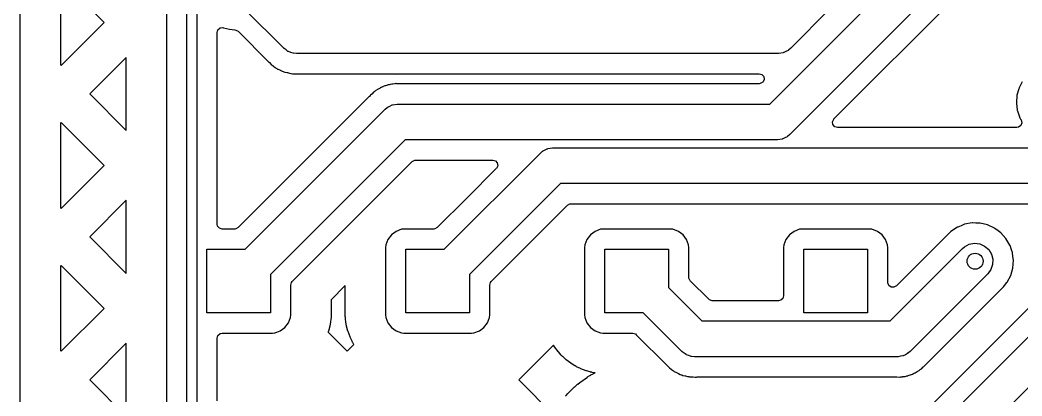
# Model space of a CAD drawing. Extents: x 124.3 to 210.2, y -114.7 to -26.3.
# Drawn here: x 124.51 to 149.68, y -79.89 to -70.44 of the extents above; entities that cross this region are included whole.
import ezdxf

# ---------------------------------------------------------------- set-up
doc = ezdxf.new("R2010")
doc.units = 0
doc.layers.add('BLACK', color=7, linetype='CONTINUOUS')

msp = doc.modelspace()

# ---------------------------------------------------------------- linework, layer by layer
at = {"layer": 'BLACK', "linetype": 'CONTINUOUS'}
for p, q in [((124.508, -110.36), (124.508, -30.6371)), ((143.187, -85.05), (171.595, -56.6418)), ((172.099, -57.41), (143.691, -85.8182)), ((143.34, -72.55), (148.65, -67.2396)), ((149.418, -67.7442), (143.844, -73.3182)), ((144.955, -72.9264), (149.767, -68.1148)), ((128.7, -108.635), (128.7, -68.964)), ((128.191, -68.9998), (128.191, -108.557)), ((128.95, -69.0158), (128.95, -108.584)), ((125.522, -69.4404), (125.522, -71.5603)), ((126.621, -70.5004), (125.542, -69.4213)), ((131.132, -71.1482), (130.148, -70.1648)), ((144.854, -70.1626), (143.868, -71.1482)), ((125.542, -71.5794), (126.621, -70.5004)), ((129.458, -70.7538), (129.479, -70.6856)), ((129.479, -70.6856), (129.532, -70.6392)), ((129.532, -70.6392), (129.602, -70.6291)), ((129.602, -70.6291), (129.617, -70.6321)), ((129.617, -70.6321), (129.767, -70.6721)), ((129.767, -70.6721), (129.767, -70.6721)), ((129.767, -70.6721), (129.772, -70.6735)), ((129.772, -70.6735), (129.908, -70.6855)), ((129.908, -70.6855), (129.974, -70.7113)), ((129.974, -70.7113), (129.986, -70.7219)), ((129.986, -70.7219), (130.761, -71.4967)), ((129.458, -75.5655), (129.458, -70.7538)), ((131.138, -71.1524), (131.132, -71.1482)), ((131.142, -71.158), (131.138, -71.1524)), ((131.191, -71.1921), (131.142, -71.158)), ((131.239, -71.2277), (131.191, -71.1921)), ((131.246, -71.2301), (131.239, -71.2277)), ((131.252, -71.2341), (131.246, -71.2301)), ((143.749, -71.2281), (143.696, -71.2557)), ((143.803, -71.2022), (143.749, -71.2281)), ((143.808, -71.1973), (143.803, -71.2022)), ((143.815, -71.1941), (143.808, -71.1973)), ((143.868, -71.1482), (143.815, -71.1941)), ((127.177, -71.3775), (126.259, -72.2964)), ((127.177, -73.2153), (127.177, -71.3775)), ((131.309, -71.2522), (131.252, -71.2341)), ((131.366, -71.272), (131.309, -71.2522)), ((131.373, -71.2723), (131.366, -71.272)), ((131.38, -71.2745), (131.373, -71.2723)), ((131.45, -71.28), (131.38, -71.2745)), ((143.55, -71.28), (131.45, -71.28)), ((143.557, -71.2789), (143.55, -71.28)), ((143.564, -71.2798), (143.557, -71.2789)), ((143.623, -71.269), (143.564, -71.2798)), ((143.682, -71.2601), (143.623, -71.269)), ((143.689, -71.257), (143.682, -71.2601)), ((143.696, -71.2557), (143.689, -71.257)), ((125.522, -71.5603), (125.542, -71.5794)), ((130.761, -71.4967), (130.764, -71.4993)), ((130.764, -71.4993), (130.82, -71.5593)), ((130.82, -71.5593), (130.868, -71.5924)), ((130.868, -71.5924), (130.875, -71.5979)), ((130.875, -71.5979), (130.92, -71.6343)), ((130.92, -71.6343), (130.925, -71.6373)), ((130.925, -71.6373), (130.925, -71.6373)), ((130.925, -71.6373), (130.944, -71.6469)), ((130.944, -71.6469), (130.958, -71.6554)), ((130.958, -71.6554), (130.98, -71.671)), ((130.98, -71.671), (130.986, -71.6735)), ((130.986, -71.6735), (131.033, -71.6939)), ((131.033, -71.6939), (131.041, -71.6979)), ((131.041, -71.6979), (131.092, -71.7245)), ((131.092, -71.7245), (131.118, -71.7321)), ((131.118, -71.7321), (131.134, -71.7375)), ((131.134, -71.7375), (131.159, -71.7483)), ((131.159, -71.7483), (131.165, -71.7497)), ((131.165, -71.7497), (131.165, -71.7497)), ((131.165, -71.7497), (131.215, -71.7601)), ((131.215, -71.7601), (131.224, -71.7623)), ((131.224, -71.7623), (131.279, -71.7782)), ((131.279, -71.7782), (131.307, -71.7803)), ((131.307, -71.7803), (131.323, -71.7826)), ((131.323, -71.7826), (131.349, -71.7882)), ((131.349, -71.7882), (131.356, -71.7885)), ((131.356, -71.7885), (131.408, -71.7885)), ((131.408, -71.7885), (131.418, -71.7889)), ((131.418, -71.7889), (131.467, -71.7927)), ((131.467, -71.7927), (131.467, -71.7927)), ((131.467, -71.7927), (131.474, -71.7932)), ((131.474, -71.7932), (131.503, -71.7895)), ((131.503, -71.7895), (131.518, -71.7885)), ((131.518, -71.7885), (133.915, -71.7885)), ((133.915, -71.7885), (133.942, -71.7963)), ((133.942, -71.7963), (133.948, -71.7927)), ((133.948, -71.7927), (133.98, -71.7885)), ((133.98, -71.7885), (143.078, -71.7885)), ((143.078, -71.7885), (143.146, -71.8085)), ((143.146, -71.8085), (143.192, -71.8622)), ((143.203, -71.9324), (143.173, -71.997)), ((143.192, -71.8622), (143.203, -71.9324)), ((133.416, -72.2364), (133.398, -72.2486)), ((133.429, -72.2266), (133.416, -72.2364)), ((133.445, -72.213), (133.429, -72.2266)), ((133.45, -72.2089), (133.445, -72.213)), ((133.445, -72.213), (133.445, -72.213)), ((133.501, -72.1809), (133.45, -72.2089)), ((133.508, -72.1762), (133.501, -72.1809)), ((133.551, -72.1481), (133.508, -72.1762)), ((133.557, -72.1446), (133.551, -72.1481)), ((133.551, -72.1481), (133.551, -72.1481)), ((133.575, -72.1372), (133.557, -72.1446)), ((133.582, -72.1346), (133.575, -72.1372)), ((133.597, -72.1277), (133.582, -72.1346)), ((133.615, -72.1176), (133.597, -72.1277)), ((133.62, -72.1145), (133.615, -72.1176)), ((133.615, -72.1176), (133.615, -72.1176)), ((133.627, -72.1126), (133.62, -72.1145)), ((133.675, -72.0972), (133.627, -72.1126)), ((133.627, -72.1126), (133.627, -72.1126)), ((133.684, -72.0942), (133.675, -72.0972)), ((133.689, -72.0923), (133.684, -72.0942)), ((133.738, -72.073), (133.689, -72.0923)), ((133.744, -72.0718), (133.738, -72.073)), ((133.764, -72.0682), (133.744, -72.0718)), ((133.744, -72.0718), (133.744, -72.0718)), ((133.78, -72.0644), (133.764, -72.0682)), ((133.806, -72.0562), (133.78, -72.0644)), ((133.852, -72.0516), (133.806, -72.0562)), ((133.864, -72.0504), (133.852, -72.0516)), ((133.873, -72.0491), (133.864, -72.0504)), ((133.923, -72.0403), (133.873, -72.0491)), ((133.929, -72.0391), (133.923, -72.0403)), ((133.923, -72.0403), (133.923, -72.0403)), ((133.93, -72.0392), (133.929, -72.0391)), ((133.951, -72.0354), (133.93, -72.0392)), ((133.954, -72.0332), (133.951, -72.0354)), ((133.976, -72.0405), (133.954, -72.0332)), ((134.012, -72.0415), (133.976, -72.0405)), ((134.016, -72.0415), (134.012, -72.0415)), ((143.077, -72.0415), (134.016, -72.0415)), ((143.104, -72.0386), (143.077, -72.0415)), ((143.166, -72.0046), (143.104, -72.0386)), ((143.167, -72.0036), (143.166, -72.0046)), ((143.173, -71.997), (143.167, -72.0036)), ((149.599, -72.1664), (149.552, -72.3294)), ((149.604, -72.1483), (149.599, -72.1664)), ((149.605, -72.1422), (149.604, -72.1483)), ((149.604, -72.1483), (149.604, -72.1483)), ((149.63, -72.0959), (149.605, -72.1422)), ((149.685, -71.9902), (149.63, -72.0959)), ((126.259, -72.2964), (127.177, -73.2153)), ((133.274, -72.3705), (129.99, -75.6546)), ((133.284, -72.3587), (133.274, -72.3705)), ((133.302, -72.3356), (133.284, -72.3587)), ((133.316, -72.3242), (133.302, -72.3356)), ((133.345, -72.2992), (133.316, -72.3242)), ((133.352, -72.2927), (133.345, -72.2992)), ((133.389, -72.2555), (133.352, -72.2927)), ((133.394, -72.2513), (133.389, -72.2555)), ((133.398, -72.2486), (133.394, -72.2513)), ((133.398, -72.2486), (133.398, -72.2486)), ((149.552, -72.3294), (149.537, -72.5235)), ((130.164, -76.2), (133.682, -72.6818)), ((133.682, -72.6818), (133.735, -72.6359)), ((133.735, -72.6359), (133.742, -72.6327)), ((133.742, -72.6327), (133.747, -72.6278)), ((133.747, -72.6278), (133.801, -72.6019)), ((133.801, -72.6019), (133.854, -72.5743)), ((133.854, -72.5743), (133.861, -72.573)), ((133.861, -72.573), (133.868, -72.5699)), ((133.868, -72.5699), (133.927, -72.561)), ((133.927, -72.561), (133.986, -72.5502)), ((133.986, -72.5502), (133.993, -72.5511)), ((133.993, -72.5511), (134, -72.55)), ((134, -72.55), (143.34, -72.55)), ((149.537, -72.5235), (149.538, -72.5299)), ((149.538, -72.5299), (149.56, -72.7048)), ((149.56, -72.7048), (149.561, -72.7167)), ((149.561, -72.7167), (149.563, -72.7228)), ((149.563, -72.7228), (149.622, -72.895)), ((144.919, -72.9976), (144.949, -72.933)), ((144.949, -72.933), (144.955, -72.9264)), ((149.622, -72.895), (149.622, -72.895)), ((149.622, -72.895), (149.624, -72.9011)), ((149.624, -72.9011), (149.642, -72.9315)), ((149.642, -72.9315), (149.654, -72.9517)), ((149.654, -72.9517), (149.671, -73.0206)), ((125.542, -73.0134), (125.522, -73.0325)), ((125.522, -73.0325), (125.522, -75.1524)), ((126.621, -74.0925), (125.542, -73.0134)), ((144.93, -73.0679), (144.919, -72.9976)), ((144.976, -73.1215), (144.93, -73.0679)), ((145.044, -73.1415), (144.976, -73.1215)), ((149.545, -73.1415), (145.044, -73.1415)), ((149.593, -73.1322), (149.545, -73.1415)), ((149.648, -73.0879), (149.593, -73.1322)), ((149.671, -73.0206), (149.648, -73.0879)), ((134.186, -73.45), (130.8, -76.8364)), ((143.526, -73.45), (134.186, -73.45)), ((143.533, -73.4489), (143.526, -73.45)), ((143.54, -73.4498), (143.533, -73.4489)), ((143.599, -73.439), (143.54, -73.4498)), ((143.658, -73.4301), (143.599, -73.439)), ((143.665, -73.427), (143.658, -73.4301)), ((143.672, -73.4257), (143.665, -73.427)), ((143.725, -73.3981), (143.672, -73.4257)), ((143.779, -73.3722), (143.725, -73.3981)), ((143.784, -73.3673), (143.779, -73.3722)), ((143.791, -73.3641), (143.784, -73.3673)), ((143.844, -73.3182), (143.791, -73.3641)), ((137.582, -73.7818), (137.635, -73.736)), ((137.635, -73.736), (137.642, -73.7327)), ((137.642, -73.7327), (137.647, -73.7278)), ((137.647, -73.7278), (137.701, -73.7019)), ((137.701, -73.7019), (137.754, -73.6743)), ((137.754, -73.6743), (137.761, -73.673)), ((137.761, -73.673), (137.768, -73.6699)), ((137.768, -73.6699), (137.827, -73.661)), ((137.827, -73.661), (137.886, -73.6502)), ((137.886, -73.6502), (137.893, -73.6511)), ((137.893, -73.6511), (137.9, -73.65)), ((137.9, -73.65), (152.434, -73.65)), ((131.345, -77.0101), (134.36, -73.9954)), ((134.36, -73.9954), (134.422, -73.9614)), ((134.422, -73.9614), (134.449, -73.9585)), ((134.449, -73.9585), (136.382, -73.9585)), ((135.164, -76.2), (137.582, -73.7818)), ((136.382, -73.9585), (136.45, -73.9785)), ((136.45, -73.9785), (136.496, -74.0322)), ((125.542, -75.1715), (126.621, -74.0925)), ((136.471, -74.1736), (135.729, -74.915)), ((136.477, -74.167), (136.471, -74.1736)), ((136.507, -74.1024), (136.477, -74.167)), ((136.496, -74.0322), (136.507, -74.1024)), ((138.086, -74.55), (135.8, -76.8364)), ((152.62, -74.55), (138.086, -74.55)), ((127.177, -74.9696), (126.259, -75.8885)), ((127.177, -76.8074), (127.177, -74.9696)), ((135.729, -74.915), (134.99, -75.6546)), ((125.522, -75.1524), (125.542, -75.1715)), ((136.345, -77.0101), (138.26, -75.0954)), ((138.26, -75.0954), (138.322, -75.0614)), ((138.322, -75.0614), (138.349, -75.0585)), ((138.349, -75.0585), (152.155, -75.0585)), ((152.244, -75.2736), (146.463, -81.0544)), ((129.47, -75.6178), (129.458, -75.5655)), ((129.516, -75.6715), (129.47, -75.6178)), ((129.584, -75.6915), (129.516, -75.6715)), ((129.901, -75.6915), (129.584, -75.6915)), ((129.928, -75.6886), (129.901, -75.6915)), ((129.99, -75.6546), (129.928, -75.6886)), ((133.953, -75.7494), (133.837, -75.8367)), ((134.09, -75.6983), (133.953, -75.7494)), ((134.152, -75.6915), (134.09, -75.6983)), ((134.901, -75.6915), (134.152, -75.6915)), ((134.928, -75.6886), (134.901, -75.6915)), ((134.99, -75.6546), (134.928, -75.6886)), ((138.953, -75.7494), (138.837, -75.8367)), ((139.09, -75.6983), (138.953, -75.7494)), ((139.152, -75.6915), (139.09, -75.6983)), ((140.848, -75.6915), (139.152, -75.6915)), ((140.91, -75.6983), (140.848, -75.6915)), ((141.047, -75.7494), (140.91, -75.6983)), ((141.163, -75.8367), (141.047, -75.7494)), ((143.953, -75.7494), (143.837, -75.8367)), ((144.09, -75.6983), (143.953, -75.7494)), ((144.152, -75.6915), (144.09, -75.6983)), ((145.848, -75.6915), (144.152, -75.6915)), ((145.91, -75.6983), (145.848, -75.6915)), ((146.047, -75.7494), (145.91, -75.6983)), ((146.163, -75.8367), (146.047, -75.7494)), ((147.889, -75.7555), (146.524, -77.1209)), ((147.894, -75.7513), (147.889, -75.7555)), ((148.057, -75.6446), (147.894, -75.7513)), ((148.063, -75.6423), (148.057, -75.6446)), ((148.149, -75.6082), (148.063, -75.6423)), ((148.063, -75.6423), (148.063, -75.6423)), ((148.238, -75.573), (148.149, -75.6082)), ((148.429, -75.5391), (148.238, -75.573)), ((148.436, -75.5393), (148.429, -75.5391)), ((148.519, -75.5416), (148.436, -75.5393)), ((148.436, -75.5393), (148.436, -75.5393)), ((148.624, -75.5446), (148.519, -75.5416)), ((148.814, -75.589), (148.624, -75.5446)), ((148.831, -75.5972), (148.814, -75.589)), ((148.971, -75.6618), (148.831, -75.5972)), ((148.99, -75.6707), (148.971, -75.6618)), ((148.996, -75.6745), (148.99, -75.6707)), ((149.082, -75.7381), (148.996, -75.6745)), ((148.996, -75.6745), (148.996, -75.6745)), ((149.147, -75.7863), (149.082, -75.7381)), ((126.259, -75.8885), (127.177, -76.8074)), ((133.749, -75.9533), (133.698, -76.0897)), ((133.837, -75.8367), (133.749, -75.9533)), ((138.749, -75.9533), (138.698, -76.0897)), ((138.837, -75.8367), (138.749, -75.9533)), ((141.251, -75.9533), (141.163, -75.8367)), ((141.302, -76.0897), (141.251, -75.9533)), ((143.749, -75.9533), (143.698, -76.0897)), ((143.837, -75.8367), (143.749, -75.9533)), ((146.251, -75.9533), (146.163, -75.8367)), ((146.302, -76.0897), (146.251, -75.9533)), ((149.277, -75.931), (149.147, -75.7863)), ((149.376, -76.0989), (149.277, -75.931)), ((129.2, -77.8), (129.2, -76.2)), ((129.2, -76.2), (130.164, -76.2)), ((133.698, -76.0897), (133.691, -76.1519)), ((133.691, -76.1519), (133.691, -77.8481)), ((134.2, -77.8), (134.2, -76.2)), ((134.2, -76.2), (135.164, -76.2)), ((138.698, -76.0897), (138.691, -76.1519)), ((138.691, -76.1519), (138.691, -77.8481)), ((139.2, -77.8), (139.2, -76.2)), ((139.2, -76.2), (140.8, -76.2)), ((140.8, -76.2), (140.8, -77.1636)), ((141.308, -76.1519), (141.302, -76.0897)), ((141.308, -76.9008), (141.308, -76.1519)), ((143.698, -76.0897), (143.691, -76.1519)), ((143.691, -76.1519), (143.691, -77.3655)), ((144.2, -77.8), (144.2, -76.2)), ((144.2, -76.2), (145.8, -76.2)), ((145.8, -76.2), (145.8, -77.8)), ((146.308, -76.1519), (146.302, -76.0897)), ((146.308, -77.0318), (146.308, -76.1519)), ((146.364, -78), (148.182, -76.1818)), ((148.182, -76.1818), (148.235, -76.1359)), ((148.235, -76.1359), (148.354, -76.0743)), ((148.354, -76.0743), (148.486, -76.0502)), ((148.486, -76.0502), (148.619, -76.0659)), ((148.619, -76.0659), (148.741, -76.1201)), ((148.741, -76.1201), (148.842, -76.2077)), ((148.842, -76.2077), (148.913, -76.3213)), ((149.378, -76.105), (149.376, -76.0989)), ((149.415, -76.2132), (149.378, -76.105)), ((149.378, -76.105), (149.378, -76.105)), ((149.439, -76.2833), (149.415, -76.2132)), ((148.913, -76.3213), (148.947, -76.4506)), ((148.947, -76.4506), (148.942, -76.5843)), ((149.44, -76.2896), (149.439, -76.2833)), ((149.451, -76.3806), (149.44, -76.2896)), ((149.44, -76.2896), (149.44, -76.2896)), ((149.448, -76.6706), (149.463, -76.4765)), ((149.463, -76.4765), (149.451, -76.3806)), ((125.542, -76.6055), (125.522, -76.6246)), ((125.522, -76.6246), (125.522, -78.7445)), ((126.621, -77.6846), (125.542, -76.6055)), ((148.898, -76.7106), (148.818, -76.8182)), ((148.942, -76.5843), (148.898, -76.7106)), ((149.395, -76.8578), (149.448, -76.6706)), ((130.8, -76.8364), (130.8, -77.8)), ((131.329, -77.0311), (131.345, -77.0101)), ((135.8, -76.8364), (135.8, -77.8)), ((136.329, -77.0311), (136.345, -77.0101)), ((141.311, -76.9276), (141.308, -76.9008)), ((141.345, -76.9899), (141.311, -76.9276)), ((141.81, -77.4546), (141.345, -76.9899)), ((148.818, -76.8182), (146.868, -78.7682)), ((149.304, -77.0304), (149.395, -76.8578)), ((131.308, -77.0992), (131.329, -77.0311)), ((131.308, -77.8481), (131.308, -77.0992)), ((132.677, -77.112), (132.322, -77.467)), ((132.677, -77.8481), (132.677, -77.112)), ((136.308, -77.0992), (136.329, -77.0311)), ((136.308, -77.8481), (136.308, -77.0992)), ((140.8, -77.1636), (141.636, -78)), ((146.309, -77.0408), (146.308, -77.0318)), ((146.334, -77.1073), (146.309, -77.0408)), ((146.39, -77.1498), (146.334, -77.1073)), ((146.461, -77.1549), (146.39, -77.1498)), ((146.524, -77.1209), (146.461, -77.1549)), ((147.276, -79.0795), (149.212, -77.1434)), ((149.212, -77.1434), (149.214, -77.1409)), ((149.214, -77.1409), (149.3, -77.0353)), ((149.214, -77.1409), (149.214, -77.1409)), ((149.3, -77.0353), (149.304, -77.0304)), ((149.3, -77.0353), (149.3, -77.0353)), ((132.322, -77.467), (132.322, -77.8481)), ((141.831, -77.4715), (141.81, -77.4546)), ((141.899, -77.4915), (141.831, -77.4715)), ((143.565, -77.4915), (141.899, -77.4915)), ((143.618, -77.4801), (143.565, -77.4915)), ((143.671, -77.4336), (143.618, -77.4801)), ((143.691, -77.3655), (143.671, -77.4336)), ((125.542, -78.7636), (126.621, -77.6846)), ((130.8, -77.8), (129.2, -77.8)), ((131.251, -78.0467), (131.302, -77.9103)), ((131.302, -77.9103), (131.308, -77.8481)), ((132.31, -78.0198), (132.309, -78.0276)), ((132.317, -77.9576), (132.31, -78.0198)), ((132.32, -77.9132), (132.317, -77.9543)), ((132.317, -77.9543), (132.317, -77.9576)), ((132.321, -77.8962), (132.32, -77.9098)), ((132.32, -77.9098), (132.32, -77.9132)), ((132.322, -77.8515), (132.321, -77.8928)), ((132.321, -77.8928), (132.321, -77.8962)), ((132.322, -77.8481), (132.322, -77.8515)), ((132.678, -77.8515), (132.677, -77.8481)), ((132.679, -77.8928), (132.678, -77.8515)), ((132.679, -77.8962), (132.679, -77.8928)), ((132.68, -77.9098), (132.679, -77.8962)), ((132.68, -77.9132), (132.68, -77.9098)), ((132.683, -77.9543), (132.68, -77.9132)), ((132.683, -77.9576), (132.683, -77.9543)), ((132.69, -78.0198), (132.683, -77.9576)), ((132.691, -78.0276), (132.69, -78.0198)), ((133.691, -77.8481), (133.698, -77.9103)), ((133.698, -77.9103), (133.749, -78.0467)), ((135.8, -77.8), (134.2, -77.8)), ((136.251, -78.0467), (136.302, -77.9103)), ((136.302, -77.9103), (136.308, -77.8481)), ((138.691, -77.8481), (138.698, -77.9103)), ((138.698, -77.9103), (138.749, -78.0467)), ((140.164, -77.8), (139.2, -77.8)), ((141.132, -78.7682), (140.164, -77.8)), ((141.636, -78), (146.364, -78)), ((145.8, -77.8), (144.2, -77.8)), ((130.961, -78.2828), (131.047, -78.2506)), ((131.047, -78.2506), (131.163, -78.1633)), ((131.163, -78.1633), (131.251, -78.0467)), ((132.251, -78.2663), (132.245, -78.2828)), ((132.254, -78.2588), (132.251, -78.2663)), ((132.282, -78.1676), (132.254, -78.2588)), ((132.284, -78.16), (132.282, -78.1676)), ((132.291, -78.1293), (132.284, -78.16)), ((132.293, -78.1216), (132.291, -78.1293)), ((132.309, -78.0276), (132.293, -78.1216)), ((132.707, -78.1216), (132.691, -78.0276)), ((132.709, -78.1293), (132.707, -78.1216)), ((132.716, -78.16), (132.709, -78.1293)), ((132.718, -78.1676), (132.716, -78.16)), ((132.746, -78.2588), (132.718, -78.1676)), ((132.749, -78.2663), (132.746, -78.2588)), ((132.8, -78.4026), (132.749, -78.2663)), ((133.749, -78.0467), (133.837, -78.1633)), ((133.837, -78.1633), (133.953, -78.2506)), ((133.953, -78.2506), (134.09, -78.3017)), ((135.91, -78.3017), (136.047, -78.2506)), ((136.047, -78.2506), (136.163, -78.1633)), ((136.163, -78.1633), (136.251, -78.0467)), ((138.749, -78.0467), (138.837, -78.1633)), ((138.837, -78.1633), (138.953, -78.2506)), ((138.953, -78.2506), (139.09, -78.3017)), ((129.458, -78.4345), (129.479, -78.3664)), ((129.458, -80.0062), (129.458, -78.4345)), ((129.479, -78.3664), (129.532, -78.3199)), ((129.532, -78.3199), (129.584, -78.3085)), ((129.584, -78.3085), (130.848, -78.3085)), ((130.848, -78.3085), (130.91, -78.3017)), ((130.91, -78.3017), (130.961, -78.2828)), ((132.245, -78.2828), (132.726, -78.7636)), ((132.803, -78.4109), (132.8, -78.4026)), ((132.848, -78.5094), (132.803, -78.4109)), ((132.853, -78.5174), (132.848, -78.5094)), ((132.87, -78.5487), (132.853, -78.5174)), ((134.09, -78.3017), (134.152, -78.3085)), ((134.152, -78.3085), (135.848, -78.3085)), ((135.848, -78.3085), (135.91, -78.3017)), ((139.09, -78.3017), (139.152, -78.3085)), ((139.152, -78.3085), (139.901, -78.3085)), ((139.901, -78.3085), (139.969, -78.3285)), ((139.969, -78.3285), (139.99, -78.3454)), ((139.99, -78.3454), (140.761, -79.1167)), ((125.522, -78.7445), (125.542, -78.7636)), ((127.177, -78.5617), (126.259, -79.4806)), ((127.177, -80.3995), (127.177, -78.5617)), ((132.726, -78.7636), (132.897, -78.5922)), ((132.874, -78.5564), (132.87, -78.5487)), ((132.897, -78.5922), (132.874, -78.5564)), ((137.907, -78.608), (137.035, -79.4806)), ((137.933, -78.6475), (137.907, -78.608)), ((137.938, -78.6548), (137.933, -78.6475)), ((138.025, -78.7714), (137.938, -78.6548)), ((138.031, -78.7784), (138.025, -78.7714)), ((138.102, -78.8602), (138.031, -78.7784)), ((141.138, -78.7724), (141.132, -78.7682)), ((141.142, -78.778), (141.138, -78.7724)), ((141.191, -78.8121), (141.142, -78.778)), ((146.868, -78.7682), (146.815, -78.8141)), ((138.108, -78.8667), (138.102, -78.8602)), ((138.133, -78.892), (138.108, -78.8667)), ((138.14, -78.8981), (138.133, -78.892)), ((138.222, -78.969), (138.14, -78.8981)), ((138.229, -78.9747), (138.222, -78.969)), ((138.345, -79.062), (138.229, -78.9747)), ((141.239, -78.8477), (141.191, -78.8121)), ((141.246, -78.8501), (141.239, -78.8477)), ((141.252, -78.8541), (141.246, -78.8501)), ((141.309, -78.8722), (141.252, -78.8541)), ((141.366, -78.892), (141.309, -78.8722)), ((141.373, -78.8923), (141.366, -78.892)), ((141.38, -78.8945), (141.373, -78.8923)), ((141.45, -78.9), (141.38, -78.8945)), ((146.55, -78.9), (141.45, -78.9)), ((146.557, -78.8989), (146.55, -78.9)), ((146.564, -78.8998), (146.557, -78.8989)), ((146.623, -78.889), (146.564, -78.8998)), ((146.682, -78.8801), (146.623, -78.889)), ((146.689, -78.877), (146.682, -78.8801)), ((146.696, -78.8757), (146.689, -78.877)), ((146.749, -78.8481), (146.696, -78.8757)), ((146.803, -78.8222), (146.749, -78.8481)), ((146.808, -78.8173), (146.803, -78.8222)), ((146.815, -78.8141), (146.808, -78.8173)), ((138.353, -79.0671), (138.345, -79.062)), ((138.444, -79.1258), (138.353, -79.0671)), ((138.451, -79.1303), (138.444, -79.1258)), ((138.483, -79.1475), (138.451, -79.1303)), ((138.491, -79.1515), (138.483, -79.1475)), ((138.589, -79.1966), (138.491, -79.1515)), ((138.597, -79.2001), (138.589, -79.1966)), ((138.734, -79.2512), (138.597, -79.2001)), ((138.741, -79.2538), (138.734, -79.2512)), ((138.832, -79.2816), (138.741, -79.2538)), ((138.84, -79.2836), (138.832, -79.2816)), ((138.871, -79.2909), (138.84, -79.2836)), ((140.761, -79.1167), (140.764, -79.1193)), ((140.764, -79.1193), (140.82, -79.1793)), ((140.82, -79.1793), (140.868, -79.2124)), ((140.868, -79.2124), (140.875, -79.2179)), ((140.875, -79.2179), (140.92, -79.2543)), ((140.92, -79.2543), (140.925, -79.2573)), ((140.925, -79.2573), (140.925, -79.2573)), ((140.925, -79.2573), (140.944, -79.2669)), ((140.944, -79.2669), (140.958, -79.2754)), ((140.958, -79.2754), (140.98, -79.291)), ((146.993, -79.3054), (147.042, -79.2738)), ((147.042, -79.2738), (147.049, -79.2691)), ((147.049, -79.2691), (147.094, -79.2442)), ((147.094, -79.2442), (147.1, -79.2411)), ((147.1, -79.2411), (147.111, -79.2317)), ((147.111, -79.2317), (147.121, -79.2234)), ((147.121, -79.2234), (147.134, -79.2136)), ((147.134, -79.2136), (147.152, -79.2014)), ((147.152, -79.2014), (147.156, -79.1987)), ((147.156, -79.1987), (147.161, -79.1945)), ((147.161, -79.1945), (147.198, -79.1573)), ((147.198, -79.1573), (147.205, -79.1507)), ((147.205, -79.1507), (147.209, -79.1475)), ((147.209, -79.1475), (147.248, -79.1144)), ((147.248, -79.1144), (147.258, -79.1013)), ((147.258, -79.1013), (147.266, -79.0913)), ((147.266, -79.0913), (147.276, -79.0795)), ((126.259, -79.4806), (127.177, -80.3995)), ((137.035, -79.4806), (137.913, -80.3591)), ((138.574, -79.5432), (138.762, -79.4119)), ((138.762, -79.4119), (138.766, -79.4088)), ((138.766, -79.4088), (138.822, -79.3731)), ((138.822, -79.3731), (138.827, -79.3702)), ((138.827, -79.3702), (138.846, -79.3593)), ((138.846, -79.3593), (138.851, -79.3566)), ((138.851, -79.3566), (138.91, -79.3259)), ((138.878, -79.2925), (138.871, -79.2909)), ((138.953, -79.3054), (138.878, -79.2925)), ((138.91, -79.3259), (138.915, -79.3235)), ((138.915, -79.3235), (138.953, -79.3054)), ((140.98, -79.291), (141.001, -79.3001)), ((141.001, -79.3001), (141.033, -79.3139)), ((141.033, -79.3139), (141.041, -79.3179)), ((141.041, -79.3179), (141.052, -79.3235)), ((141.052, -79.3235), (141.092, -79.3445)), ((141.092, -79.3445), (141.118, -79.3521)), ((141.118, -79.3521), (141.134, -79.3575)), ((141.134, -79.3575), (141.159, -79.3683)), ((141.159, -79.3683), (141.165, -79.3697)), ((141.165, -79.3697), (141.165, -79.3697)), ((141.165, -79.3697), (141.215, -79.3801)), ((141.215, -79.3801), (141.224, -79.3823)), ((141.224, -79.3823), (141.279, -79.3982)), ((141.279, -79.3982), (141.307, -79.4003)), ((141.307, -79.4003), (141.323, -79.4026)), ((141.323, -79.4026), (141.349, -79.4082)), ((141.349, -79.4082), (141.356, -79.4085)), ((141.356, -79.4085), (141.408, -79.4085)), ((141.408, -79.4085), (141.418, -79.4089)), ((141.418, -79.4089), (141.467, -79.4127)), ((141.467, -79.4127), (141.467, -79.4127)), ((141.467, -79.4127), (141.474, -79.4132)), ((141.474, -79.4132), (141.503, -79.4095)), ((141.503, -79.4095), (141.518, -79.4085)), ((141.518, -79.4085), (146.534, -79.4085)), ((146.534, -79.4085), (146.538, -79.4085)), ((146.538, -79.4085), (146.614, -79.4107)), ((146.614, -79.4107), (146.614, -79.4107)), ((146.614, -79.4107), (146.621, -79.4109)), ((146.621, -79.4109), (146.636, -79.4082)), ((146.636, -79.4082), (146.677, -79.4009)), ((146.677, -79.4009), (146.686, -79.3996)), ((146.686, -79.3996), (146.7, -79.3982)), ((146.7, -79.3982), (146.744, -79.3938)), ((146.744, -79.3938), (146.77, -79.3856)), ((146.77, -79.3856), (146.786, -79.3818)), ((146.786, -79.3818), (146.806, -79.3782)), ((146.806, -79.3782), (146.812, -79.377)), ((146.806, -79.3782), (146.806, -79.3782)), ((146.812, -79.377), (146.818, -79.3747)), ((146.818, -79.3747), (146.866, -79.3558)), ((146.818, -79.3747), (146.818, -79.3747)), ((146.866, -79.3558), (146.875, -79.3528)), ((146.875, -79.3528), (146.93, -79.3355)), ((146.93, -79.3355), (146.953, -79.3223)), ((146.953, -79.3223), (146.968, -79.3154)), ((146.968, -79.3154), (146.987, -79.3077)), ((146.987, -79.3077), (146.993, -79.3054)), ((146.987, -79.3077), (146.987, -79.3077)), ((138.277, -79.8187), (138.439, -79.6568)), ((138.439, -79.6568), (138.443, -79.653)), ((138.443, -79.653), (138.492, -79.6081)), ((138.492, -79.6081), (138.496, -79.6045)), ((138.496, -79.6045), (138.513, -79.5904)), ((138.513, -79.5904), (138.517, -79.5869)), ((138.517, -79.5869), (138.57, -79.5464)), ((138.57, -79.5464), (138.574, -79.5432)), ((138.21, -79.8926), (138.224, -79.8758)), ((138.224, -79.8758), (138.228, -79.8717)), ((138.228, -79.8717), (138.273, -79.8227)), ((138.273, -79.8227), (138.277, -79.8187))]:
    msp.add_line(p, q, dxfattribs=at)
at = {"layer": 'BLACK'}
msp.add_circle((148.5, -76.5), 0.2, dxfattribs=at)

doc.saveas('drawing.dxf')
